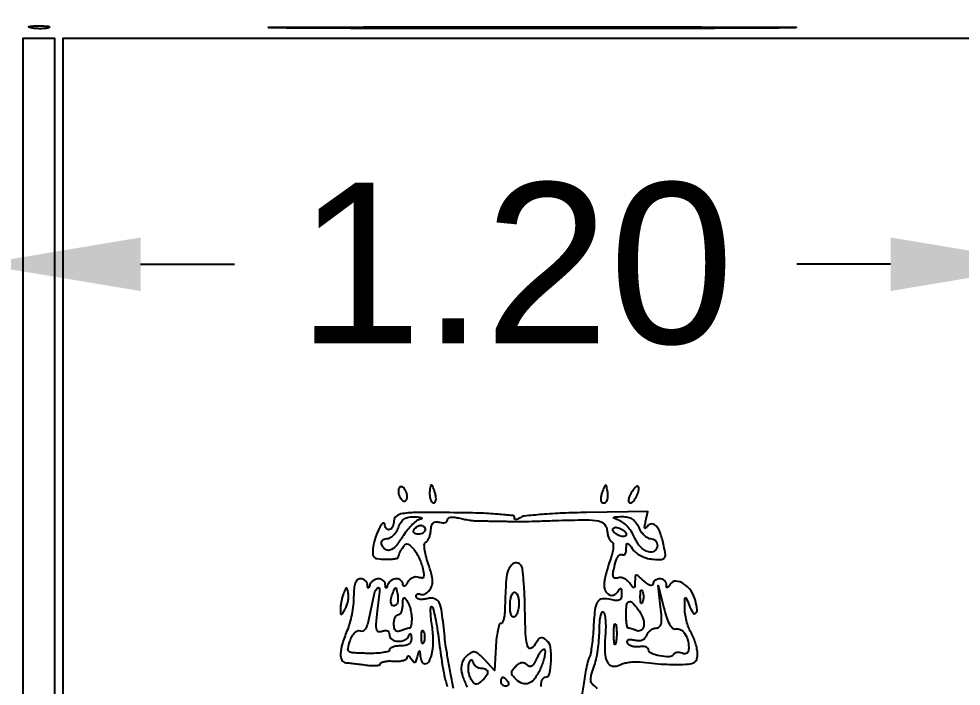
# Model space of a CAD drawing. Header units: inches. Extents: x -279 to 561, y -345 to 342.
# Drawn here: x -210.156 to -209.101, y -304.472 to -303.725 of the extents above; entities that cross this region are included whole.
import ezdxf

# ---------------------------------------------------------------- set-up
doc = ezdxf.new("R2010")
doc.units = ezdxf.units.IN
doc.header["$LTSCALE"] = 0.5
doc.header["$MEASUREMENT"] = 0
doc.layers.add('S-DIM', color=7, linetype='Continuous')
doc.styles.get("Standard").update_dxf_attribs({"font": 'arial.ttf'})
doc.dimstyles.get("Standard").update_dxf_attribs({"dimtxt": 0.18, "dimasz": 0.18, "dimexe": 0.18, "dimexo": 0.0625, "dimgap": 0.09, "dimtad": 0, "dimtih": 1, "dimtoh": 1, "dimzin": 0, "dimdsep": 46, "dimtxsty": 'Standard', "dimcen": 0.09, "dimadec": 0, "dimazin": 0, "dimtfac": 1, "dimtofl": 0, "dimtmove": 0, "dimatfit": 3, "dimfxl": 1, "dimtolj": 1, "dimtzin": 0, "dimarcsym": 0})

# ---------------------------------------------------------------- blocks, each defined once
blk = doc.blocks.new('*D1069')
at = {"layer": 'Defpoints', "color": 0, "ltscale": 0.5, "transparency": 16777216}
for p in [(-210.2, -304), (-209, -304), (-209, -304)]:
    blk.add_point(p, dxfattribs=at)
at = {"layer": 'S-DIM', "color": 0, "lineweight": -2, "ltscale": 0.5, "transparency": 16777216}
for p, q in [((-210.2, -303.9375), (-210.2, -303.82)), ((-209, -303.9375), (-209, -303.82)), ((-210.02, -304), (-209.915, -304)), ((-209.18, -304), (-209.285, -304))]:
    blk.add_line(p, q, dxfattribs=at)
at = {"layer": 'S-DIM', "color": 0, "ltscale": 0.5, "transparency": 16777216}
for points in [[(-210.02, -303.97), (-210.02, -304.03), (-210.2, -304)], [(-209.18, -303.97), (-209.18, -304.03), (-209, -304)]]:
    blk.add_solid(points, dxfattribs=at)
at = {"layer": 'S-DIM', "color": 0, "ltscale": 0.5, "transparency": 16777216, "insert": (-209.6, -304), "char_height": 0.18, "attachment_point": 5}
blk.add_mtext('\\A1;1.20', dxfattribs=at)
blk = doc.blocks.new('*D1071')
at = {"color": 0, "linetype": 'ByBlock', "lineweight": -2, "transparency": 16777216}
for p, q in [((558.6522, 342.2788), (558.6522, 342.4729)), ((560.6522, 342.2788), (560.6522, 342.4729)), ((558.8322, 342.2929), (559.1722, 342.2929)), ((560.4722, 342.2929), (560.1322, 342.2929))]:
    blk.add_line(p, q, dxfattribs=at)
at = {"color": 0, "linetype": 'ByBlock', "transparency": 16777216}
for points in [[(558.8322, 342.3229), (558.8322, 342.2629), (558.6522, 342.2929)], [(560.4722, 342.3229), (560.4722, 342.2629), (560.6522, 342.2929)]]:
    blk.add_solid(points, dxfattribs=at)
at = {"layer": 'Defpoints', "color": 0, "linetype": 'ByBlock', "transparency": 16777216}
for p in [(560.6522, 342.2929), (558.6522, 342.2163), (560.6522, 342.2163)]:
    blk.add_point(p, dxfattribs=at)
at = {"layer": 'Defpoints', "color": 0, "ltscale": 0.5, "transparency": 16777216}
for p in [(-209.5, -305.36), (-209.5, -305.81), (-209.5, -305.81)]:
    blk.add_point(p, dxfattribs=at)
at = {"layer": 'S-DIM', "color": 0, "lineweight": -2, "ltscale": 0.5, "transparency": 16777216}
for p, q in [((-209.5, -305.18), (-209.5, -305)), ((-209.5625, -305.36), (-209.68, -305.36)), ((-209.5625, -305.81), (-209.68, -305.81)), ((-209.5, -305.99), (-209.5, -306.17))]:
    blk.add_line(p, q, dxfattribs=at)
at = {"layer": 'S-DIM', "color": 0, "ltscale": 0.5, "transparency": 16777216}
for points in [[(-209.53, -305.18), (-209.47, -305.18), (-209.5, -305.36)], [(-209.53, -305.99), (-209.47, -305.99), (-209.5, -305.81)]]:
    blk.add_solid(points, dxfattribs=at)
at = {"color": 0, "linetype": 'ByBlock', "transparency": 16777216, "insert": (559.6522, 342.2929), "char_height": 0.18, "attachment_point": 5}
blk.add_mtext('\\A1;2.0000', dxfattribs=at)
at = {"layer": 'S-DIM', "color": 0, "ltscale": 0.5, "transparency": 16777216, "insert": (-209.5, -305.585), "char_height": 0.18, "attachment_point": 5}
blk.add_mtext('\\A1;0.45', dxfattribs=at)

msp = doc.modelspace()

# ---------------------------------------------------------------- linework, layer by layer
for points in [[(-210.1229, -303.7352, -0.041951), (-210.127, -303.736, -0.020826), (-210.1323, -303.7362, -0.020511), (-210.1379, -303.736, -0.028254), (-210.1429, -303.7353, -0.082665), (-210.1451, -303.7345, -0.67161), (-210.145, -303.7338, -0.053901), (-210.1413, -303.7332, -0.008901), (-210.1342, -303.7331, -0.009782), (-210.127, -303.7332, -0.038992), (-210.1226, -303.7337, -0.417468), (-210.1221, -303.7344, -0.285845)], [(-209.3172, -303.7355, -0.0008), (-209.4374, -303.736, -0.000469), (-209.5812, -303.7361, -0.000469), (-209.725, -303.736, -0.0008), (-209.8452, -303.7355, -0.005223), (-209.8765, -303.7351, -0.984595), (-209.8765, -303.7346, -0.001059), (-209.7705, -303.7343, -0.000211), (-209.5812, -303.7342, -0.000211), (-209.3919, -303.7343, -0.001059), (-209.2859, -303.7346, -0.984595), (-209.2859, -303.7351, -0.005223)], [(-209.7313, -304.2542, 0.059645), (-209.731, -304.2573, 0.050746), (-209.7299, -304.2604, 0.053126), (-209.7282, -304.263, 0.091204), (-209.7263, -304.2648, 0.131946), (-209.7244, -304.2653, 0.190139), (-209.7228, -304.2647, 0.14379), (-209.7217, -304.263, 0.069308), (-209.7213, -304.2604, 0.059645), (-209.7217, -304.2573, 0.050746), (-209.7228, -304.2541, 0.053126), (-209.7244, -304.2515, 0.091204), (-209.7263, -304.2498, 0.131946), (-209.7282, -304.2492, 0.190139), (-209.7299, -304.2498, 0.14379), (-209.731, -304.2515, 0.069308)], [(-209.6963, -304.2573, 0.043375), (-209.696, -304.2611, 0.063112), (-209.695, -304.2643, 0.082769), (-209.6935, -304.2665, 0.206609), (-209.6918, -304.2673, 0.24384), (-209.6902, -304.2665, 0.106581), (-209.6893, -304.2643, 0.070464), (-209.6892, -304.2611, 0.040966), (-209.6899, -304.2573, 0.016817), (-209.691, -304.2534, 0.025621), (-209.6923, -304.2502, 0.023188), (-209.6935, -304.2478, 0.269386), (-209.6944, -304.2473, 0.326917), (-209.6951, -304.2478, 0.029396), (-209.6957, -304.2502, 0.029316), (-209.6962, -304.2534, 0.018041)], [(-209.5026, -304.2542, 0.031108), (-209.5039, -304.258, 0.039794), (-209.5045, -304.2617, 0.044381), (-209.5045, -304.2647, 0.176541), (-209.5038, -304.2663, 0.242448), (-209.5007, -304.2673, 0.232038), (-209.498, -304.2654, 0.112038), (-209.4966, -304.2603, 0.061341), (-209.4971, -304.2539, 0.006855), (-209.4983, -304.2481, 0.36589), (-209.4992, -304.2474, 0.286752), (-209.5002, -304.2481, 0.005261)], [(-209.4709, -304.2568, 0.033165), (-209.4727, -304.2608, 0.067322), (-209.4735, -304.2642, 0.122555), (-209.4731, -304.2664, 0.301931), (-209.4718, -304.2673, 0.230639), (-209.468, -304.2654, 0.056562), (-209.4642, -304.2593, 0.05695), (-209.4619, -304.2525, 0.254259), (-209.4631, -304.2486, 0.353534), (-209.4643, -304.2485, 0.059538), (-209.4663, -304.2501, 0.04293), (-209.4686, -304.253, 0.024012)], [(-209.7074, -304.2857, 0.104748), (-209.7114, -304.2877, 0.029955), (-209.7166, -304.2924, 0.028743), (-209.7219, -304.2985, 0.026974), (-209.7267, -304.3054, -0.037827), (-209.7342, -304.3157, -0.136499), (-209.7409, -304.3202, -0.26403), (-209.7462, -304.3191, -0.135784), (-209.7502, -304.3132, -0.13651), (-209.7503, -304.311, -0.144691), (-209.7492, -304.3091, -0.118739), (-209.7471, -304.3078, -0.07573), (-209.7441, -304.3073, 0.130996), (-209.7407, -304.3064, 0.063285), (-209.7371, -304.3036, 0.05627), (-209.7338, -304.2996, 0.052251), (-209.7313, -304.2948, -0.052604), (-209.7283, -304.2888, -0.107402), (-209.7246, -304.2851, -0.104756), (-209.7196, -304.2832, -0.048429), (-209.7127, -304.2829, -0.012865), (-209.7075, -304.2832, -0.098939), (-209.7051, -304.2839, -0.587492), (-209.7051, -304.2848, -0.068114)], [(-209.462, -304.2948, 0.046624), (-209.4593, -304.2996, 0.050694), (-209.4557, -304.3036, 0.056806), (-209.452, -304.3064, 0.1326), (-209.4487, -304.3073, -0.097598), (-209.4458, -304.3079, -0.097594), (-209.4433, -304.3095, -0.098276), (-209.4417, -304.3119, -0.100498), (-209.4411, -304.3148, -0.241489), (-209.4443, -304.321, -0.236492), (-209.4512, -304.3221, -0.127562), (-209.46, -304.3166, -0.091422), (-209.4663, -304.3069, 0.042381), (-209.4695, -304.3006, 0.036536), (-209.4739, -304.2947, 0.038204), (-209.4787, -304.2899, 0.081573), (-209.4832, -304.2872, -0.004879), (-209.4898, -304.2844, -0.443176), (-209.4901, -304.2835, -0.263854), (-209.489, -304.2829, -0.00319), (-209.4807, -304.2826, -0.060169), (-209.4744, -304.2832, -0.090979), (-209.4694, -304.2853, -0.08812), (-209.4654, -304.2891, -0.053267)], [(-209.7013, -304.2973, -0.153634), (-209.7019, -304.2992, -0.097988), (-209.7036, -304.3008, -0.080552), (-209.7061, -304.3019, -0.062283), (-209.7091, -304.3023, -0.066118), (-209.7119, -304.3019, -0.138808), (-209.7137, -304.3008, -0.191142), (-209.7144, -304.2992, -0.139169), (-209.7138, -304.2973, -0.06081), (-209.7123, -304.2954, -0.051032), (-209.7103, -304.2938, -0.053229), (-209.708, -304.2927, -0.089642), (-209.706, -304.2923, -0.105429), (-209.7042, -304.2927, -0.099231), (-209.7027, -304.2938, -0.096318), (-209.7017, -304.2954, -0.092995)], [(-209.4761, -304.3027, -0.209945), (-209.4767, -304.3041, -0.13955), (-209.4783, -304.3049, -0.08982), (-209.4807, -304.3049, -0.049166), (-209.4836, -304.3041, -0.046632), (-209.4865, -304.3027, -0.052856), (-209.4889, -304.3008, -0.060245), (-209.4906, -304.2988, -0.142471), (-209.4911, -304.2969, -0.209945), (-209.4905, -304.2955, -0.13955), (-209.4889, -304.2947, -0.08982), (-209.4865, -304.2947, -0.049166), (-209.4836, -304.2955, -0.046632), (-209.4807, -304.2969, -0.052856), (-209.4783, -304.2988, -0.060245), (-209.4767, -304.3008, -0.142471)], [(-209.7549, -304.3882, 0.007313), (-209.7564, -304.4031, 0.079097), (-209.756, -304.4091, 0.297339), (-209.7538, -304.4113, 0.139406), (-209.7496, -304.4109, -0.0575), (-209.7461, -304.41, -0.151501), (-209.7435, -304.4104, -0.185557), (-209.7419, -304.4121, -0.093307), (-209.7413, -304.4151, 0.253121), (-209.7387, -304.42, 0.132972), (-209.7318, -304.4222, 0.117511), (-209.7241, -304.4208, 0.194843), (-209.7196, -304.4162, -0.051902), (-209.7186, -304.4142, -0.449116), (-209.7177, -304.414, -0.185333), (-209.717, -304.4153, -0.021021), (-209.7167, -304.4187, -0.09932), (-209.7173, -304.4226, -0.149605), (-209.7194, -304.4253, -0.113288), (-209.7232, -304.4269, -0.043691), (-209.7288, -304.4274, 0.033785), (-209.7336, -304.4277, 0.051675), (-209.7377, -304.4287, 0.067113), (-209.7405, -304.4302, 0.245019), (-209.7413, -304.4319, -0.337419), (-209.7426, -304.4336, -0.027492), (-209.7485, -304.4348, -0.028119), (-209.7564, -304.4357, -0.01716), (-209.7657, -304.4358, -0.007128), (-209.7819, -304.4352, -0.144529), (-209.7864, -304.4336, -0.29686), (-209.7877, -304.4302, -0.031852), (-209.7854, -304.4216, -0.040623), (-209.783, -304.4162, -0.075686), (-209.7801, -304.4124, -0.10822), (-209.777, -304.4105, -0.178357), (-209.774, -304.4106, 0.197278), (-209.7709, -304.4105, 0.13586), (-209.7682, -304.4083, 0.076824), (-209.7658, -304.4036, 0.028078), (-209.764, -304.3965, -0.004722), (-209.758, -304.3684, -0.154738), (-209.7546, -304.3625, -0.684086), (-209.7523, -304.3636, -0.006915)], [(-209.421, -304.4084, -0.177975), (-209.4155, -304.4091, -0.118375), (-209.4107, -304.4133, -0.090289), (-209.4073, -304.4204, -0.063404), (-209.4061, -304.4292, -0.057398), (-209.4065, -304.4331, -0.156799), (-209.4079, -304.4354, -0.188032), (-209.4102, -304.4363, -0.087858), (-209.4134, -304.4357, 0.057311), (-209.4164, -304.4349, 0.067022), (-209.4193, -304.4349, 0.078219), (-209.4218, -304.4356, 0.144675), (-209.4233, -304.437, -0.26118), (-209.428, -304.4396, -0.047256), (-209.4384, -304.4386, -0.0478), (-209.4483, -304.4356, -0.305556), (-209.4511, -304.4315, 0.231935), (-209.4519, -304.4298, 0.09366), (-209.4543, -304.4286, 0.0662), (-209.4577, -304.4281, 0.041335), (-209.4619, -304.4284, -0.052932), (-209.4662, -304.4285, -0.064187), (-209.4701, -304.4277, -0.076189), (-209.4731, -304.4262, -0.154618), (-209.4747, -304.4241, -0.150967), (-209.4747, -304.4218, -0.237137), (-209.4735, -304.4204, -0.121538), (-209.4707, -304.4201, -0.035323), (-209.4664, -304.4209, 0.060491), (-209.4619, -304.4215, 0.10004), (-209.4581, -304.4208, 0.11275), (-209.4551, -304.4187, 0.092907), (-209.4531, -304.4155, -0.074566), (-209.4514, -304.4124, -0.064445), (-209.4487, -304.4098, -0.066855), (-209.4456, -304.408, -0.095849), (-209.4425, -304.4074, 0.183092), (-209.439, -304.4061, 0.163016), (-209.437, -304.4027, 0.066629), (-209.4365, -304.396, 0.01196), (-209.4377, -304.3836), (-209.4404, -304.3599), (-209.434, -304.3849, 0.018997), (-209.4309, -304.3954, 0.044484), (-209.4276, -304.4029, 0.06682), (-209.4242, -304.4074, 0.262556)], [(-209.7928, -304.369, 0.026789), (-209.7942, -304.3731, 0.018236), (-209.7953, -304.3779, 0.018413), (-209.796, -304.3827, 0.034825), (-209.7962, -304.3865, 0.012077), (-209.796, -304.3914, 0.425726), (-209.7953, -304.392, 0.232249), (-209.7941, -304.3913, 0.006299), (-209.7909, -304.386, 0.048112), (-209.789, -304.3819, 0.035053), (-209.7877, -304.3771, 0.035694), (-209.7872, -304.3724, 0.062851), (-209.7874, -304.3685, 0.009449), (-209.7886, -304.3633, 0.376274), (-209.7895, -304.3627, 0.272426), (-209.7905, -304.3634, 0.006628)], [(-209.7334, -304.3811, -0.196036), (-209.7367, -304.3825, -0.314698), (-209.7391, -304.3808, -0.128559), (-209.7396, -304.3758, -0.056398), (-209.7379, -304.3693, -0.005261), (-209.7354, -304.3632, -0.286752), (-209.7344, -304.3625, -0.36589), (-209.7336, -304.3632, -0.006855), (-209.7323, -304.369, -0.034132), (-209.7318, -304.3727, -0.038293), (-209.7319, -304.3763, -0.04166), (-209.7324, -304.3793, -0.132742)], [(-209.5962, -304.3796, -0.037634), (-209.5966, -304.3845, -0.041396), (-209.5977, -304.3891, -0.045439), (-209.5993, -304.3928, -0.130646), (-209.6012, -304.3949, -0.297719), (-209.6032, -304.3948, -0.145541), (-209.6048, -304.3928, -0.069343), (-209.6059, -304.3886, -0.027979), (-209.6062, -304.3827, -0.031003), (-209.6059, -304.3768, -0.048032), (-209.6048, -304.3719, -0.061379), (-209.6031, -304.3684, -0.257909), (-209.6012, -304.3674, -0.222681), (-209.5993, -304.3683, -0.076538), (-209.5977, -304.3709, -0.058208), (-209.5966, -304.3749, -0.039081)], [(-209.4578, -304.3786, -0.174857), (-209.4587, -304.3797, -0.447206), (-209.4596, -304.3794, -0.078554), (-209.4601, -304.3768, -0.017491), (-209.4603, -304.3724, -0.017491), (-209.4601, -304.3679, -0.078554), (-209.4596, -304.3654, -0.447206), (-209.4587, -304.3651, -0.174857), (-209.4578, -304.3661, -0.057986), (-209.457, -304.369, -0.037979), (-209.4567, -304.3724, -0.037979), (-209.457, -304.3758, -0.057986)], [(-209.7164, -304.3961, -0.01749), (-209.7165, -304.4005, -0.028518), (-209.717, -304.4041, -0.02809), (-209.7176, -304.4068, -0.331744), (-209.7184, -304.4074, 0.065182), (-209.7197, -304.4076, 0.008575), (-209.7222, -304.4083, 0.009838), (-209.7252, -304.4093, 0.008099), (-209.7284, -304.4104, -0.076984), (-209.7321, -304.4112, -0.207384), (-209.7345, -304.4103, -0.16083), (-209.7359, -304.4077, -0.043546), (-209.7363, -304.4029, -0.0455), (-209.736, -304.3989, -0.065407), (-209.7349, -304.3955, -0.085412), (-209.7332, -304.3932, -0.199288), (-209.7313, -304.3924, 0.208855), (-209.7294, -304.3915, 0.081007), (-209.7278, -304.3891, 0.061885), (-209.7267, -304.3854, 0.042491), (-209.7263, -304.3811, -0.011293), (-209.7261, -304.3751, -0.220444), (-209.7252, -304.3736, -0.409657), (-209.7239, -304.3737, -0.023197), (-209.7213, -304.3774, -0.052333), (-209.7195, -304.3811, -0.026958), (-209.7179, -304.386, -0.026469), (-209.7168, -304.3913, -0.036048)], [(-209.4631, -304.3861, -0.066816), (-209.4578, -304.3954, -0.105763), (-209.4562, -304.4044, -0.215648), (-209.4588, -304.4096, -0.268319), (-209.464, -304.4104, 0.008099), (-209.4672, -304.4093, 0.009838), (-209.4702, -304.4083, 0.008575), (-209.4728, -304.4076, 0.065182), (-209.474, -304.4074, -0.354811), (-209.4748, -304.4067, -0.017119), (-209.4755, -304.403, -0.021539), (-209.476, -304.3981, -0.013093), (-209.4761, -304.3924, -0.02445), (-209.4756, -304.3816, -0.262294), (-209.4732, -304.3781, -0.320832), (-209.4694, -304.3788, -0.031664)], [(-209.4876, -304.4236, -0.082665), (-209.4884, -304.4258, -0.67161), (-209.4891, -304.4257, -0.053901), (-209.4897, -304.4221, -0.008901), (-209.4899, -304.4149, -0.009782), (-209.4898, -304.4077, -0.038992), (-209.4893, -304.4033, -0.417468), (-209.4885, -304.4028, -0.285845), (-209.4877, -304.4036, -0.041951), (-209.487, -304.4077, -0.020826), (-209.4867, -304.4131, -0.020511), (-209.4869, -304.4186, -0.028254)], [(-209.703, -304.4237, -0.174857), (-209.7039, -304.4247, -0.447206), (-209.7048, -304.4244, -0.078554), (-209.7054, -304.4219, -0.017491), (-209.7055, -304.4174, -0.017491), (-209.7054, -304.4129, -0.078554), (-209.7048, -304.4104, -0.447206), (-209.7039, -304.4101, -0.174857), (-209.703, -304.4111, -0.057986), (-209.7022, -304.414, -0.037979), (-209.702, -304.4174, -0.037979), (-209.7022, -304.4208, -0.057986)], [(-209.572, -304.4524, -0.047056), (-209.5782, -304.4635, -0.135048), (-209.585, -304.4692, -0.193577), (-209.5921, -304.4695, -0.112875), (-209.5994, -304.4649, -0.032039), (-209.6033, -304.4605, -0.160443), (-209.6044, -304.4575, -0.167466), (-209.6034, -304.4545, -0.035672), (-209.5998, -304.4503, -0.044178), (-209.5961, -304.4472, -0.118504), (-209.593, -304.446, -0.147767), (-209.5901, -304.4464, -0.084089), (-209.5871, -304.4485, 0.142777), (-209.5843, -304.4501, 0.212763), (-209.5815, -304.4495, 0.105807), (-209.5786, -304.4464, 0.025301), (-209.5754, -304.4401, -0.024811), (-209.5728, -304.4352, -0.063217), (-209.5704, -304.432, -0.167275), (-209.5685, -304.431, -0.358695), (-209.5672, -304.4319, -0.112329), (-209.5669, -304.4349, -0.025495), (-209.5678, -304.4402, -0.025157), (-209.5696, -304.4462, -0.02212)], [(-209.6383, -304.4524, -0.126924), (-209.6334, -304.4537, -0.274182), (-209.6315, -304.4569, -0.164983), (-209.6332, -304.4617, -0.054908), (-209.6384, -304.4672, -0.050401), (-209.6422, -304.4697, -0.189904), (-209.6451, -304.4701, -0.171076), (-209.6475, -304.4684, -0.039531), (-209.6502, -304.464, -0.049465), (-209.6518, -304.46, -0.039249), (-209.6528, -304.4554, -0.040529), (-209.6529, -304.451, -0.075025), (-209.6523, -304.4474, -0.023833), (-209.6509, -304.4441, -0.222869), (-209.6497, -304.4431, -0.346736), (-209.6486, -304.4436, -0.042971), (-209.6475, -304.4462, 0.092923), (-209.6462, -304.4486, 0.070115), (-209.644, -304.4506, 0.068653), (-209.6412, -304.452, 0.081237)], [(-209.6087, -304.4674, -0.082592), (-209.6079, -304.4694, -0.161196), (-209.6081, -304.471, -0.182303), (-209.6092, -304.4721, -0.108972), (-209.6109, -304.4725, -0.093332), (-209.613, -304.4721, -0.09642), (-209.6147, -304.471, -0.099167), (-209.6158, -304.4694, -0.105053), (-209.6162, -304.4674, -0.042167), (-209.6161, -304.4655, -0.061769), (-209.6156, -304.4639, -0.081139), (-209.6149, -304.4628, -0.210953), (-209.614, -304.4624, -0.151918), (-209.613, -304.4628, -0.038439), (-209.6116, -304.4639, -0.035638), (-209.6101, -304.4655, -0.029505)]]:
    msp.add_lwpolyline(points, format="xyb", close=True)
msp.add_lwpolyline([(-210.1167, -304.764), (-210.1167, -305.7811), (-210.1342, -305.7811), (-210.1517, -305.7811), (-210.1517, -304.764), (-210.1517, -303.7468), (-210.1342, -303.7468), (-210.1167, -303.7468)], close=True)
msp.add_lwpolyline([(-210.1067, -305.7866), (-210.1067, -304.7667), (-210.1067, -303.7468), (-209.5787, -303.7468), (-209.0507, -303.7468)])
for points in [[(-209.5088, -304.4755, 0.152208), (-209.5117, -304.4721, -0.109917), (-209.5147, -304.4692, -0.139126), (-209.5159, -304.4655, -0.076874), (-209.5152, -304.4601, -0.016612), (-209.5122, -304.4511, 0.033462), (-209.5099, -304.4429, 0.015965), (-209.5079, -304.4322, 0.015747), (-209.5066, -304.4208, 0.021588), (-209.5061, -304.4105, -0.017058), (-209.5058, -304.4016, -0.033121), (-209.5049, -304.3945, -0.046069), (-209.5035, -304.39, -0.464554), (-209.5019, -304.3894, -0.213317), (-209.5003, -304.3917, -0.022734), (-209.4994, -304.3983, -0.024848), (-209.4991, -304.4066, -0.017457), (-209.4996, -304.416, 0.028267), (-209.5001, -304.4346, 0.110583), (-209.4972, -304.4457, 0.240581), (-209.4914, -304.45, 0.159525), (-209.483, -304.4486, -0.05314), (-209.4785, -304.4469, -0.028905), (-209.4727, -304.4457, -0.028464), (-209.4666, -304.4451, -0.039922), (-209.4611, -304.4453, 0.008014), (-209.4469, -304.4469, 0.010139), (-209.4337, -304.4479, 0.01091), (-209.4214, -304.4482, 0.013167), (-209.4098, -304.448, 0.037825), (-209.4029, -304.4472, 0.131442), (-209.3989, -304.4452, 0.157032), (-209.3968, -304.4418, 0.061476), (-209.3962, -304.4362, 0.047186), (-209.3968, -304.431, 0.023687), (-209.3984, -304.4245, 0.023286), (-209.4008, -304.418, 0.031787), (-209.4035, -304.4124, -0.042229), (-209.4063, -304.4065, -0.025266), (-209.4086, -304.3992, -0.025185), (-209.4101, -304.3915, -0.039533), (-209.4106, -304.3849, -0.002125), (-209.4104, -304.3746, -0.256083), (-209.4098, -304.3735, -0.460741), (-209.4089, -304.3738, -0.003369), (-209.4056, -304.3818, 0.03788), (-209.4015, -304.3903, 0.449594), (-209.3983, -304.3909, 0.268092), (-209.3966, -304.3868, 0.029444), (-209.3986, -304.3765, 0.092671), (-209.4035, -304.3658, 0.094426), (-209.4119, -304.3577, 0.13399), (-209.4205, -304.3549, 0.269177), (-209.4267, -304.3581, -0.015777), (-209.4288, -304.3613, -0.212294), (-209.43, -304.362, -0.402283), (-209.4308, -304.3614, -0.033685), (-209.431, -304.3586, 0.118755), (-209.4316, -304.3562, 0.099323), (-209.4333, -304.3542, 0.09112), (-209.4357, -304.3528, 0.081749), (-209.4386, -304.3523, 0.075427), (-209.4414, -304.3528, 0.088993), (-209.4439, -304.354, 0.100712), (-209.4455, -304.3559, 0.12899), (-209.4461, -304.3581, -0.292217), (-209.447, -304.3595, -0.189749), (-209.449, -304.3596, -0.076475), (-209.4522, -304.358, -0.02845), (-209.4561, -304.3548, 0.006663), (-209.4627, -304.3491, 0.191189), (-209.4647, -304.3483, 0.374152), (-209.4659, -304.3495, 0.018819), (-209.4663, -304.3553, -0.012523), (-209.4665, -304.3609, -0.324601), (-209.4674, -304.362, -0.288031), (-209.4688, -304.3615, -0.01078), (-209.4725, -304.3569, 0.058108), (-209.4753, -304.354, 0.060732), (-209.4787, -304.3519, 0.067655), (-209.482, -304.3509, 0.124712), (-209.4849, -304.3511, -0.127247), (-209.4888, -304.3514, -0.312801), (-209.4907, -304.3494, -0.098095), (-209.4906, -304.3444, -0.011894), (-209.488, -304.3336, -0.041671), (-209.4865, -304.3295, -0.073287), (-209.4846, -304.3265, -0.113219), (-209.4825, -304.325, -0.242686), (-209.4805, -304.3252, 0.200065), (-209.4789, -304.3254, 0.178177), (-209.4774, -304.3245, 0.104444), (-209.4763, -304.3221, 0.048886), (-209.476, -304.3189, -0.016764), (-209.4757, -304.3136, -0.422719), (-209.4747, -304.3127, -0.198684), (-209.473, -304.3136, -0.00637), (-209.4683, -304.3197, 0.07474), (-209.4643, -304.3237, 0.046028), (-209.4586, -304.327, 0.044477), (-209.4521, -304.3294, 0.053338), (-209.4457, -304.3304, 0.020939), (-209.4364, -304.3305, 0.220851), (-209.4332, -304.3288, 0.204549), (-209.4322, -304.3252, 0.017812), (-209.4339, -304.3155, 0.030041), (-209.4377, -304.3016, 0.091062), (-209.4425, -304.2931, 0.227893), (-209.4475, -304.2908, 0.237335), (-209.4523, -304.2933, -0.041718), (-209.4543, -304.2956, -0.534322), (-209.4552, -304.2954, -0.142017), (-209.4554, -304.2935, -0.011234), (-209.4544, -304.2883), (-209.4519, -304.2767), (-209.5203, -304.278, 0.006186), (-209.547, -304.2788, 0.008998), (-209.5704, -304.2802, 0.005209), (-209.5901, -304.282, 0.135995), (-209.595, -304.2839, -0.037763), (-209.5976, -304.2855, -0.133199), (-209.5996, -304.286, -0.251349), (-209.6008, -304.2853, -0.137208), (-209.6012, -304.2836, 0.383276), (-209.6031, -304.2815, 0.006807), (-209.6198, -304.2799, 0.012288), (-209.6412, -304.2787, 0.005851), (-209.6688, -304.2782, 0.002575), (-209.7109, -304.2781, 0.033401), (-209.7265, -304.2792, 0.125459), (-209.7336, -304.2821, 0.238024), (-209.7363, -304.2875, -0.104855), (-209.7377, -304.2938, -0.207737), (-209.7413, -304.2971, -0.33457), (-209.7449, -304.296, -0.148228), (-209.7465, -304.291, 0.619956), (-209.7486, -304.2901, 0.107162), (-209.7522, -304.2946, 0.037041), (-209.7568, -304.3055, 0.041739), (-209.7595, -304.3165, 0.034721), (-209.7601, -304.324, 0.195428), (-209.7587, -304.3277, 0.171194), (-209.755, -304.3296, 0.025495), (-209.7464, -304.3304, 0.018915), (-209.7406, -304.3303, 0.030751), (-209.7358, -304.3298, 0.031881), (-209.7321, -304.329, 0.324389), (-209.7313, -304.3279, -0.081484), (-209.731, -304.3262, -0.018189), (-209.7299, -304.3236, -0.018417), (-209.7284, -304.3207, -0.016872), (-209.7267, -304.3178, -0.042528), (-209.724, -304.3142, -0.21333), (-209.7218, -304.3132, -0.171017), (-209.7192, -304.3141, -0.025908), (-209.7151, -304.3178, -0.055783), (-209.7121, -304.3215, -0.024848), (-209.709, -304.327, -0.024223), (-209.7063, -304.3333, -0.030097), (-209.7044, -304.3393, -0.014903), (-209.7027, -304.3469, -0.132119), (-209.703, -304.3502, -0.329267), (-209.7048, -304.3514, -0.081611), (-209.7084, -304.3507, 0.107843), (-209.7118, -304.3502, 0.089243), (-209.7153, -304.351, 0.082407), (-209.7185, -304.3532, 0.073822), (-209.721, -304.3563, -0.027565), (-209.723, -304.3593, -0.128874), (-209.7246, -304.3606, -0.380995), (-209.7257, -304.3603, -0.128317), (-209.7262, -304.3586, 0.111685), (-209.7268, -304.3562, 0.097588), (-209.7284, -304.3542, 0.092045), (-209.7307, -304.3528, 0.086543), (-209.7334, -304.3523, 0.080074), (-209.7363, -304.3528, 0.064399), (-209.7392, -304.3542, 0.065245), (-209.7415, -304.3562, 0.087674), (-209.743, -304.3586, -0.009076), (-209.7444, -304.3619, -0.295955), (-209.7451, -304.3624, -0.382689), (-209.7457, -304.3619, -0.011437), (-209.746, -304.3586, 0.110032), (-209.7466, -304.3562, 0.093567), (-209.7483, -304.3542, 0.088627), (-209.7507, -304.3528, 0.085859), (-209.7534, -304.3523, 0.080074), (-209.7563, -304.3528, 0.064399), (-209.7592, -304.3542, 0.065245), (-209.7616, -304.3562, 0.087674), (-209.7631, -304.3586, -0.009076), (-209.7645, -304.3619, -0.295955), (-209.7652, -304.3624, -0.382689), (-209.7657, -304.3619, -0.011437), (-209.766, -304.3586, 0.116386), (-209.7667, -304.3562, 0.093931), (-209.7685, -304.3542, 0.086824), (-209.771, -304.3528, 0.080979), (-209.7739, -304.3523, 0.177363), (-209.7773, -304.3536, 0.12883), (-209.7797, -304.357, 0.06915), (-209.781, -304.363, 0.02), (-209.7814, -304.3725, -0.029989), (-209.7819, -304.3816, -0.0186), (-209.7836, -304.3921, -0.018641), (-209.786, -304.4023, -0.031739), (-209.7889, -304.4107, 0.024422), (-209.7942, -304.4254, 0.065811), (-209.7961, -304.4364, 0.127635), (-209.7946, -304.4433, 0.264929), (-209.7901, -304.4462, -0.011405), (-209.7867, -304.4464, -0.002623), (-209.7809, -304.4471, -0.002709), (-209.7743, -304.4479, -0.002641), (-209.7676, -304.4488, 0.021932), (-209.7614, -304.4494, 0.036955), (-209.7561, -304.4493, 0.04431), (-209.7524, -304.4486, 0.336404), (-209.7514, -304.4473, -0.307859), (-209.7504, -304.4459, -0.047826), (-209.7469, -304.4449, -0.039438), (-209.7421, -304.4443, -0.024126), (-209.7363, -304.4445, 0.033416), (-209.7306, -304.4445, 0.052587), (-209.7257, -304.4436, 0.070053), (-209.7224, -304.4422, 0.255852), (-209.7213, -304.4402, -0.141108), (-209.7208, -304.4388, -0.352373), (-209.7199, -304.4385, -0.130387), (-209.7185, -304.4395, -0.032044), (-209.7168, -304.4419, 0.034301), (-209.7143, -304.4452, 0.314665), (-209.7127, -304.4456, 0.225535), (-209.7113, -304.4442, 0.020647), (-209.7099, -304.4394, -0.003101), (-209.7084, -304.4337, -0.274297), (-209.7078, -304.4331, -0.459855), (-209.7073, -304.4335, -0.00435), (-209.7069, -304.4387, 0.050814), (-209.7063, -304.442, 0.067745), (-209.7051, -304.4449, 0.08465), (-209.7035, -304.4468, 0.175046), (-209.7016, -304.4474, 0.286855), (-209.6966, -304.4443, 0.069486), (-209.6934, -304.4344, 0.050541), (-209.6923, -304.4201, 0.03042), (-209.6938, -304.4031, -0.01185), (-209.6949, -304.3944, -0.025776), (-209.6952, -304.3877, -0.044087), (-209.6948, -304.3837, -0.602806), (-209.6937, -304.3833, -0.140643), (-209.6922, -304.3861, -0.008022), (-209.69, -304.3958, -0.011751), (-209.6879, -304.4076, -0.008321), (-209.686, -304.4209, 0.005501), (-209.6842, -304.4348, 0.005757), (-209.6821, -304.4485, 0.005544), (-209.6799, -304.4602, 0.025275), (-209.6783, -304.467, -0.01514), (-209.6767, -304.473, -0.14779)], [(-209.6694, -304.475, -0.006169), (-209.6725, -304.4599, -0.004938), (-209.6755, -304.4436, -0.004994), (-209.678, -304.4285, -0.012616), (-209.6794, -304.4174, 0.006965), (-209.6826, -304.3896, 0.074943), (-209.6857, -304.3787, 0.227403), (-209.6908, -304.3745, 0.123934), (-209.699, -304.3745, -0.034175), (-209.704, -304.3754, -0.073878), (-209.7079, -304.3752, -0.12272), (-209.7104, -304.3741, -0.227992), (-209.7113, -304.3722, -0.090563), (-209.711, -304.3703, -0.169272), (-209.71, -304.3692, -0.176163), (-209.7086, -304.3689, -0.099041), (-209.7069, -304.3695, 0.163756), (-209.7047, -304.37, 0.07904), (-209.702, -304.3693, 0.065223), (-209.699, -304.3675, 0.051636), (-209.6964, -304.3649, 0.098385), (-209.6938, -304.3601, 0.088252), (-209.6931, -304.3545, 0.054411), (-209.6943, -304.3469, 0.01483), (-209.6979, -304.3352, -0.017976), (-209.7006, -304.3261, -0.03515), (-209.702, -304.3187, -0.043444), (-209.7022, -304.3133, -0.306965), (-209.7007, -304.3113, 0.158946), (-209.6988, -304.3099, 0.052173), (-209.697, -304.3068, 0.045822), (-209.6957, -304.3027, 0.037941), (-209.695, -304.2982, -0.044591), (-209.6941, -304.2929, -0.142311), (-209.6923, -304.2898, -0.176652), (-209.6894, -304.2886, -0.077228), (-209.6852, -304.289, 0.05273), (-209.6818, -304.2895, 0.087164), (-209.6789, -304.2892, 0.124745), (-209.677, -304.288, 0.195344), (-209.6763, -304.2862, -0.26237), (-209.6753, -304.2844, -0.103384), (-209.6725, -304.2834, -0.062514), (-209.6681, -304.2834, -0.029279), (-209.6625, -304.2844, 0.011633), (-209.6567, -304.2857, 0.010334), (-209.6506, -304.2867, 0.010432), (-209.6451, -304.2874, 0.031112), (-209.6413, -304.2875, -0.005298), (-209.6374, -304.2875, -0.001653), (-209.6315, -304.2875, -0.001652), (-209.625, -304.2876, -0.001823), (-209.6187, -304.2877, 0.00217), (-209.6024, -304.288, 0.006094), (-209.591, -304.288, 0.004921), (-209.5784, -304.2878, 0.001028), (-209.5562, -304.287, -0.004667), (-209.521, -304.2862, -0.052071), (-209.507, -304.2874, -0.168893), (-209.5004, -304.2912, -0.159918), (-209.4974, -304.2985, 0.03689), (-209.4968, -304.3029, 0.045001), (-209.4955, -304.3068, 0.051191), (-209.4938, -304.3098, 0.161866), (-209.492, -304.3112, -0.302384), (-209.4906, -304.3129, -0.044193), (-209.4907, -304.3177, -0.037475), (-209.4918, -304.324, -0.022728), (-209.4941, -304.3313, 0.011909), (-209.4966, -304.339, 0.011782), (-209.4988, -304.3469, 0.011715), (-209.5004, -304.3538, 0.043863), (-209.5009, -304.3583, 0.107244), (-209.4996, -304.3654, 0.167671), (-209.4954, -304.37, 0.217743), (-209.4902, -304.3704, 0.164846), (-209.4856, -304.3668, -0.022048), (-209.4834, -304.3635, -0.368921), (-209.4822, -304.3632, -0.25754), (-209.4814, -304.3645, -0.014649), (-209.4812, -304.3692, -0.066714), (-209.4818, -304.3736, -0.212505), (-209.4836, -304.3759, -0.151027), (-209.4871, -304.3766, -0.030345), (-209.4933, -304.3754, 0.087066), (-209.5028, -304.3747, 0.238836), (-209.5082, -304.3782, 0.107156), (-209.5112, -304.3873, 0.012656), (-209.5129, -304.4087, -0.009668), (-209.5137, -304.4194, -0.012291), (-209.5149, -304.4291, -0.010332), (-209.5162, -304.4372, -0.092888), (-209.5175, -304.4405, 0.077669), (-209.5188, -304.4438, 0.008906), (-209.5207, -304.4517, 0.010572), (-209.5225, -304.4612, 0.008432), (-209.524, -304.4715, -0.017691), (-209.5269, -304.4888, -0.135851)], [(-209.5715, -304.4728, 0.047993), (-209.5712, -304.47, -0.057446), (-209.5709, -304.4671, -0.076716), (-209.5699, -304.4646, -0.095654), (-209.5684, -304.463, -0.164855), (-209.5667, -304.4624, 0.353824), (-209.562, -304.4586, 0.043053), (-209.5602, -304.4442, 0.042808), (-209.5609, -304.4289, 0.188518), (-209.5652, -304.4212, 0.052198), (-209.5689, -304.4187, 0.17933), (-209.5717, -304.4183, 0.166562), (-209.5742, -304.4199, 0.043716), (-209.5769, -304.4239, -0.116666), (-209.5824, -304.4299, -0.493325), (-209.5863, -304.4286, -0.072136), (-209.5886, -304.4168, -0.006984), (-209.5895, -304.3876, 0.006294), (-209.59, -304.3701, 0.008889), (-209.591, -304.3545, 0.005674), (-209.5921, -304.3416, 0.113604), (-209.5934, -304.3378, 0.226551), (-209.5986, -304.3345, 0.240074), (-209.6043, -304.3365, 0.118085), (-209.609, -304.3447, 0.061676), (-209.6109, -304.3564, -0.000021), (-209.6112, -304.3645, -0.000015), (-209.6116, -304.3735, -0.000015), (-209.6119, -304.3821, -0.000033), (-209.6121, -304.3886, -0.027605), (-209.6126, -304.3939, -0.042715), (-209.6137, -304.3983, -0.051974), (-209.6151, -304.4015, -0.267028), (-209.6167, -304.4024, 0.332529), (-209.6183, -304.4036, 0.019606), (-209.62, -304.4101, 0.023279), (-209.6214, -304.4185, 0.014379), (-209.6222, -304.4286), (-209.6237, -304.4548), (-209.6348, -304.4428, 0.022069), (-209.6411, -304.4367, 0.111928), (-209.6453, -304.4343, 0.173935), (-209.6491, -304.4346, 0.073234), (-209.6536, -304.4373, 0.10141), (-209.6589, -304.4439, 0.115637), (-209.6609, -304.4518, 0.086932), (-209.6593, -304.4615, 0.036838), (-209.6541, -304.4736, -0.031983)]]:
    msp.add_lwpolyline(points, format="xyb")

# ---------------------------------------------------------------- dimensions: what is measured, and where the dimension line sits
at = {"layer": 'S-DIM', "ltscale": 0.5}
dim = msp.add_linear_dim(base=(-209.5, -305.81), p1=(-209.5, -305.36), p2=(-209.5, -305.81), angle=90, dimstyle='Standard', dxfattribs=at)
dim.commit()
dim.dimension.update_dxf_attribs({"geometry": '*D1071', "text_midpoint": (-209.5, -305.585)})
dim = msp.add_linear_dim(base=(-209, -304), p1=(-210.2, -304), p2=(-209, -304), dimstyle='Standard', dxfattribs=at)
dim.commit()
dim.dimension.update_dxf_attribs({"geometry": '*D1069', "text_midpoint": (-209.6, -304)})

doc.saveas('drawing.dxf')
